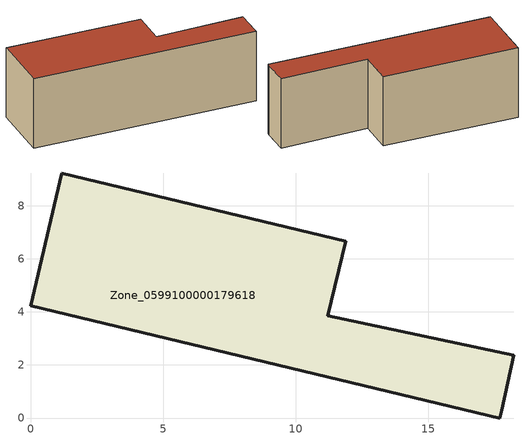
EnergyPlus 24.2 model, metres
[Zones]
Zone_0599100000179618
 floor ground (C_G): 17.69,0 0,4.23 1.17,9.24 11.89,6.67 11.21,3.86 18.23,2.36 17.77,0.28 z0
 wall outside (C_F): 11.89,6.67 1.17,9.24 0,4.23 17.69,0 17.77,0.28 18.23,2.36 11.21,3.86 11.89,6.67 z0:5.99
 roof outside (C_R): 17.77,0.28 18.23,2.36 11.21,3.86 11.89,6.67 1.17,9.24 0,4.23 17.69,0 z5.99
[BUILDING]
Pand.0599100000179618: North Axis=0; Terrain=City; Loads Convergence Tolerance Value=0.04; Temperature Convergence Tolerance Value=0.4; Solar Distribution=FullExterior; Maximum Number of Warmup Days=25; Minimum Number of Warmup Days=1
[Site:Location]
Rotterdam.The.Hague.AP_ZH_NLD Design_Conditions: Latitude=51.96; Longitude=4.45; Time Zone=1; Elevation=-4.5
[SITE:GROUNDTEMPERATURE:BUILDINGSURFACE]
18, 18, 18, 18, 18, 18, 18, 18, 18, 18, 18, 18
[MATERIAL] Thermal Absorptance=0.9; Solar Absorptance=0.7; Visible Absorptance=0.7
Name | Roughness | Thickness | Conductivity | Density | Specific Heat
G.TI.1946 | MediumSmooth | 0.15 | 1 | 540 | 1210
F.TI.1946 | Rough | 0.3 | 0.857143 | 1920 | 840
R.TI.1946 | MediumRough | 0.2 | 0.1 | 1500 | 1000
[CONSTRUCTION]
C_G: G.TI.1946
C_F: F.TI.1946
C_R: R.TI.1946
[ZONE]
Zone_0599100000179618: Type=1; Multiplier=1; Ceiling Height=Autocalculate; Volume=Autocalculate; Floor Area=autocalculate; Part of Total Floor Area=Yes
[ZONEINFILTRATION:DESIGNFLOWRATE]
Infil_Zone_0599100000179618: Zone or ZoneList or Space or SpaceList=Zone_0599100000179618; Schedule=AlwaysOn; Design Flow Rate Calculation Method=Flow/Area; Flow Rate per Floor Area=0.003; Constant Term Coefficient=1; Temperature Term Coefficient=0; Velocity Term Coefficient=0; Velocity Squared Term Coefficient=0
[HVACTEMPLATE:ZONE:IDEALLOADSAIRSYSTEM]
Zone_0599100000179618: Maximum Heating Supply Air Temperature=50; Minimum Cooling Supply Air Temperature=13; Maximum Heating Supply Air Humidity Ratio=0.0156; Minimum Cooling Supply Air Humidity Ratio=0.0077; Heating Limit=NoLimit; Cooling Limit=NoLimit; Dehumidification Control Type=ConstantSensibleHeatRatio; Cooling Sensible Heat Ratio=0.7; Dehumidification Setpoint=60; Humidification Control Type=None; Humidification Setpoint=30; Outdoor Air Method=None; Outdoor Air Flow Rate per Person=0.00944; Outdoor Air Flow Rate per Zone Floor Area=0; Outdoor Air Flow Rate per Zone=0; Demand Controlled Ventilation Type=None; Outdoor Air Economizer Type=NoEconomizer; Heat Recovery Type=None; Sensible Heat Recovery Effectiveness=0.7; Latent Heat Recovery Effectiveness=0.65
[ZONECONTROL:THERMOSTAT]
ThermostatControl_Zone_0599100000179618: Zone or ZoneList=Zone_0599100000179618; Control Type Schedule=DualSetpointControlType; Control 1=Thermostat_Zone_0599100000179618; Temperature Difference Between Cutout And Setpoint=0
[THERMOSTATSETPOINT:DUALSETPOINT]
Thermostat_Zone_0599100000179618: Heating Setpoint Temperature Schedule=HeatingSetpoint_Zone_0599100000179618; Cooling Setpoint Temperature Schedule=CoolingSetpoint_Zone_0599100000179618
[SCHEDULE:COMPACT]
HeatingSetpoint_Zone_0599100000179618: Through: 12/31, For: AllDays, Until: 24:00, 21
CoolingSetpoint_Zone_0599100000179618: Through: 12/31, For: AllDays, Until: 24:00, 24
DualSetpointControlType: Through: 12/31, For: AllDays, Until: 24:00, 4
AlwaysOn: Through: 12/31, For: AllDays, Until: 24:00, 1
